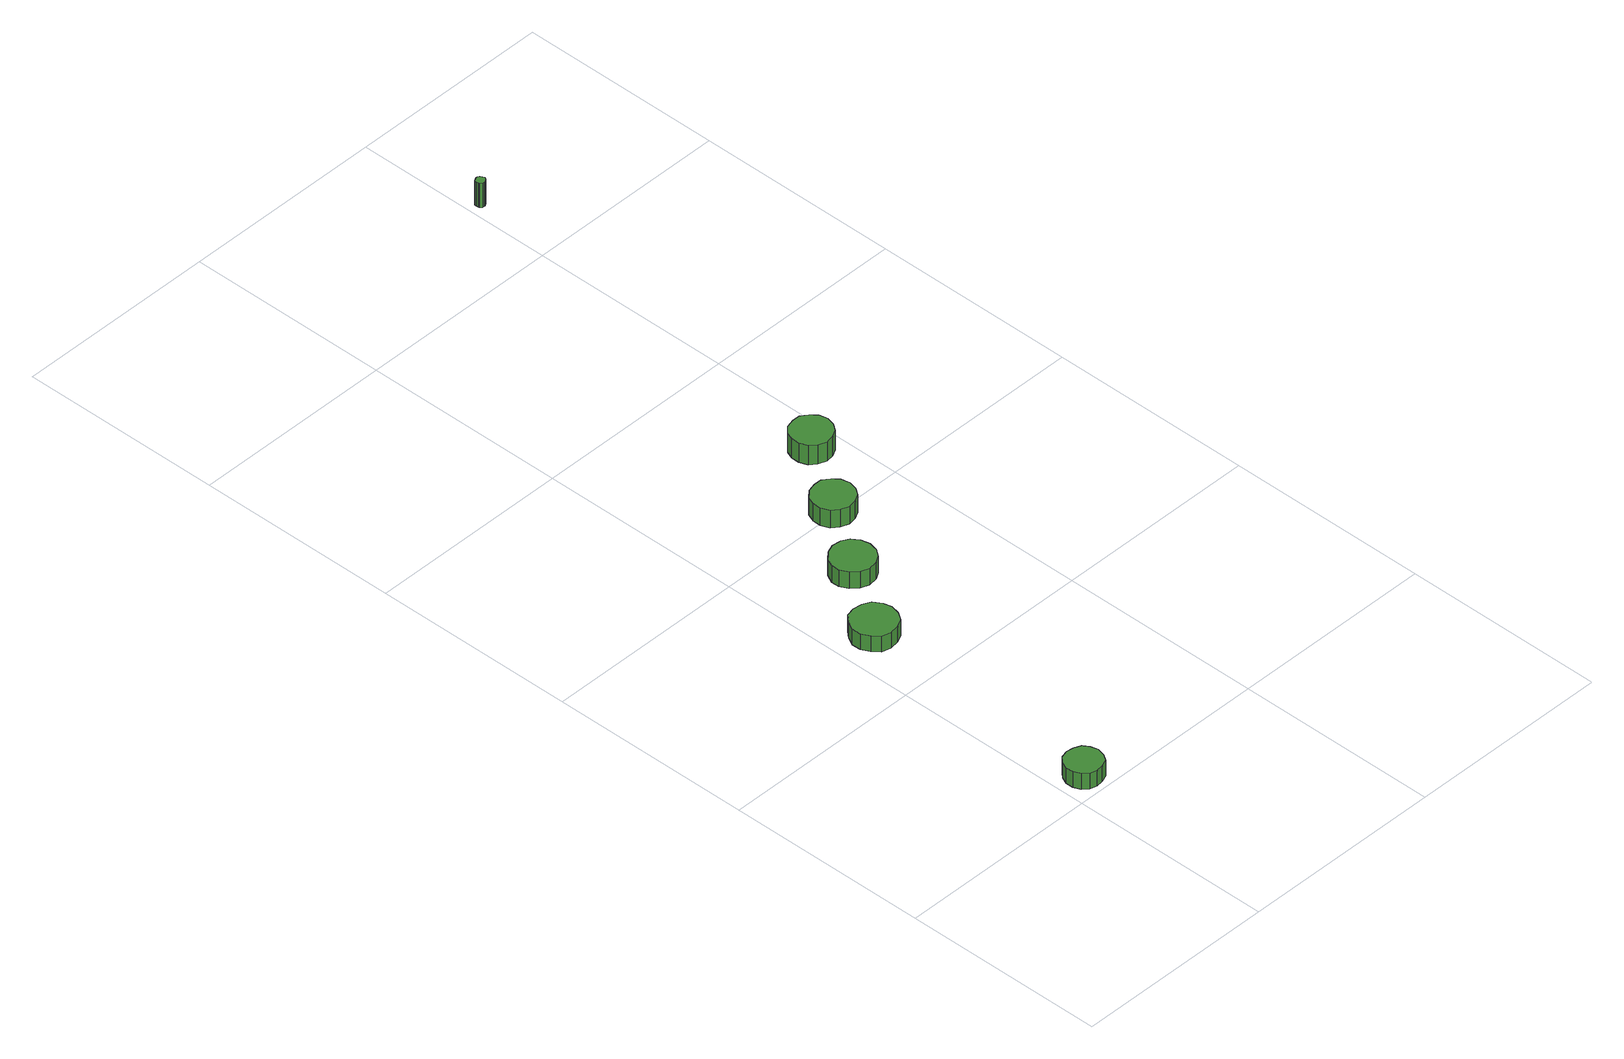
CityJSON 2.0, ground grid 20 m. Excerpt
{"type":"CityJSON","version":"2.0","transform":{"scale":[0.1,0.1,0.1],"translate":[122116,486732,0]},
"CityObjects":{
"tree1":{"type":"SolitaryVegetationObject","attributes":{"function":"something"},"geometry":[{"type":"MultiSurface","lod":"1","boundaries":[[[0,1,2,3,4,5,6,7,8,9,10,11,12,13,14]],[[15,16,17,18,19,20,21,22,23,24,25,26,27,28,29]],[[0,29,28,1]],[[1,28,27,2]],[[2,27,26,3]],[[3,26,25,4]],[[4,25,24,5]],[[5,24,23,6]],[[6,23,22,7]],[[7,22,21,8]],[[8,21,20,9]],[[9,20,19,10]],[[10,19,18,11]],[[11,18,17,12]],[[12,17,16,13]],[[13,16,15,14]],[[14,15,29,0]]]}]},
"tree2":{"type":"SolitaryVegetationObject","attributes":{"function":"something"},"geometry":[{"type":"MultiSurface","lod":"1","boundaries":[[[30,31,32,33,34,35,36,37,38,39,40,41,42,43,44]],[[45,46,47,48,49,50,51,52,53,54,55,56,57,58,59]],[[30,59,58,31]],[[31,58,57,32]],[[32,57,56,33]],[[33,56,55,34]],[[34,55,54,35]],[[35,54,53,36]],[[36,53,52,37]],[[37,52,51,38]],[[38,51,50,39]],[[39,50,49,40]],[[40,49,48,41]],[[41,48,47,42]],[[42,47,46,43]],[[43,46,45,44]],[[44,45,59,30]]]}]},
"tree3":{"type":"SolitaryVegetationObject","attributes":{"function":"something"},"geometry":[{"type":"MultiSurface","lod":"1","boundaries":[[[60,61,62,63,64,65,66,67,68,69,70,71,72,73,74]],[[75,76,77,78,79,80,81,82,83,84,85,86,87,88,89]],[[60,89,88,61]],[[61,88,87,62]],[[62,87,86,63]],[[63,86,85,64]],[[64,85,84,65]],[[65,84,83,66]],[[66,83,82,67]],[[67,82,81,68]],[[68,81,80,69]],[[69,80,79,70]],[[70,79,78,71]],[[71,78,77,72]],[[72,77,76,73]],[[73,76,75,74]],[[74,75,89,60]]]}]},
"tree4":{"type":"SolitaryVegetationObject","attributes":{"function":"something"},"geometry":[{"type":"MultiSurface","lod":"1","boundaries":[[[90,91,92,93,94,95,96,97,98,99,100,101,102,103,104]],[[105,106,107,108,109,110,111,112,113,114,115,116,117,118,119]],[[90,119,118,91]],[[91,118,117,92]],[[92,117,116,93]],[[93,116,115,94]],[[94,115,114,95]],[[95,114,113,96]],[[96,113,112,97]],[[97,112,111,98]],[[98,111,110,99]],[[99,110,109,100]],[[100,109,108,101]],[[101,108,107,102]],[[102,107,106,103]],[[103,106,105,104]],[[104,105,119,90]]]}]},
"tree5":{"type":"SolitaryVegetationObject","attributes":{"function":"something"}},
"tree6":{"type":"SolitaryVegetationObject","attributes":{"function":"something"},"geometry":[{"type":"MultiSurface","lod":"1","boundaries":[[[120,121,122,123,124,125,126,127,128,129,130,131,132,133,134]],[[135,136,137,138,139,140,141,142,143,144,145,146,147,148,149]],[[120,149,148,121]],[[121,148,147,122]],[[122,147,146,123]],[[123,146,145,124]],[[124,145,144,125]],[[125,144,143,126]],[[126,143,142,127]],[[127,142,141,128]],[[128,141,140,129]],[[129,140,139,130]],[[130,139,138,131]],[[131,138,137,132]],[[132,137,136,133]],[[133,136,135,134]],[[134,135,149,120]]]}]},
"tree7":{"type":"SolitaryVegetationObject","attributes":{"function":"something"}},
"tree8":{"type":"SolitaryVegetationObject","attributes":{"function":"something"}},
"tree9":{"type":"SolitaryVegetationObject","attributes":{"function":"something"}},
"tree10":{"type":"SolitaryVegetationObject","attributes":{"function":"something"}},
"tree11":{"type":"SolitaryVegetationObject","attributes":{"function":"something"}},
"tree12":{"type":"SolitaryVegetationObject","attributes":{"function":"something"},"geometry":[{"type":"MultiSurface","lod":"1","boundaries":[[[150,151,152,153,154,155,156,157,158,159,160,161,162,163,164]],[[165,166,167,168,169,170,171,172,173,174,175,176,177,178,179]],[[150,179,178,151]],[[151,178,177,152]],[[152,177,176,153]],[[153,176,175,154]],[[154,175,174,155]],[[155,174,173,156]],[[156,173,172,157]],[[157,172,171,158]],[[158,171,170,159]],[[159,170,169,160]],[[160,169,168,161]],[[161,168,167,162]],[[162,167,166,163]],[[163,166,165,164]],[[164,165,179,150]]]}]}
},
"vertices":[
[45,24,17],[43,31,17],[39,37,17],[32,40,17],[25,41,17],[18,39,17],[13,34,17],[10,27,17],[10,20,17],[13,13,17],[18,8,17],[25,6,17],[32,7,17],[39,10,17],[43,16,17],[43,16,0],[39,10,0],[32,7,0],[25,6,0],[18,8,0],[13,13,0],[10,20,0],[10,27,0],[13,34,0],[18,39,0],[25,41,0],[32,40,0],[39,37,0],[43,31,0],[45,24,0],
[59,271,18],[57,279,18],[52,287,18],[44,291,18],[35,292,18],[26,290,18],[20,283,18],[16,275,18],[16,266,18],[20,258,18],[26,251,18],[35,249,18],[44,250,18],[52,254,18],[57,262,18],[57,262,1],[52,254,1],[44,250,1],[35,249,1],[26,251,1],[20,258,1],[16,266,1],[16,275,1],[20,283,1],[26,290,1],[35,292,1],[44,291,1],[52,287,1],[57,279,1],[59,271,1],
[103,337,20],[101,346,20],[96,353,20],[89,357,20],[80,358,20],[72,355,20],[65,349,20],[61,341,20],[61,333,20],[65,325,20],[72,319,20],[80,316,20],[89,317,20],[96,321,20],[101,328,20],[101,328,2],[96,321,2],[89,317,2],[80,316,2],[72,319,2],[65,325,2],[61,333,2],[61,341,2],[65,349,2],[72,355,2],[80,358,2],[89,357,2],[96,353,2],[101,346,2],[103,337,2],
[147,401,21],[145,410,21],[140,416,21],[133,421,21],[125,421,21],[117,419,21],[110,413,21],[107,405,21],[107,397,21],[110,389,21],[117,384,21],[125,381,21],[133,382,21],[140,386,21],[145,393,21],[145,393,2],[140,386,2],[133,382,2],[125,381,2],[117,384,2],[110,389,2],[107,397,2],[107,405,2],[110,413,2],[117,419,2],[125,421,2],[133,421,2],[140,416,2],[145,410,2],[147,401,2],
[192,469,23],[190,477,23],[185,483,23],[178,488,23],[170,488,23],[162,486,23],[156,480,23],[153,473,23],[153,465,23],[156,457,23],[162,452,23],[170,449,23],[178,450,23],[185,454,23],[190,461,23],[190,461,2],[185,454,2],[178,450,2],[170,449,2],[162,452,2],[156,457,2],[153,465,2],[153,473,2],[156,480,2],[162,486,2],[170,488,2],[178,488,2],[185,483,2],[190,477,2],[192,469,2],
[216,880,28],[215,882,28],[214,884,28],[212,885,28],[211,885,28],[209,884,28],[207,883,28],[207,881,28],[207,879,28],[207,878,28],[209,876,28],[211,876,28],[212,876,28],[214,877,28],[215,878,28],[215,878,2],[214,877,2],[212,876,2],[211,876,2],[209,876,2],[207,878,2],[207,879,2],[207,881,2],[207,883,2],[209,884,2],[211,885,2],[212,885,2],[214,884,2],[215,882,2],[216,880,2]
]}
